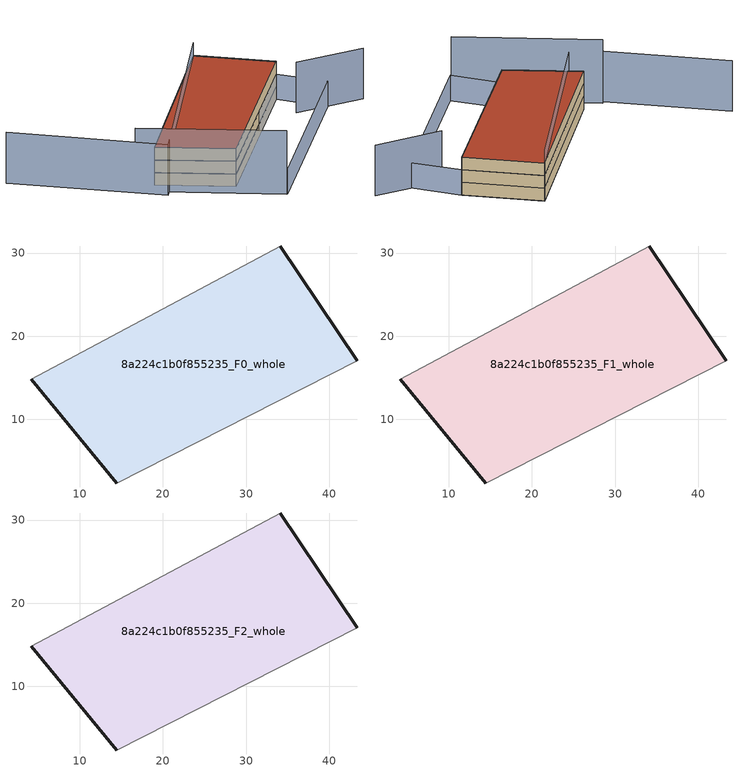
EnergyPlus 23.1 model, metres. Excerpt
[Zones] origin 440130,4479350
8a224c1b0f855235_F0_whole
 floor ground (EU_floor_Construction): 43.38,17.08 34.12,30.84 4.15,14.83 14.47,2.35 z0
 wall outside (EU_wall_Construction): 34.12,30.84 43.38,17.08 / 14.47,2.35 4.15,14.83 z0:3
 wall adiabatic (EU_wall_Construction): 4.15,14.83 34.12,30.84 / 43.38,17.08 14.47,2.35 z0:3
8a224c1b0f855235_F1_whole
 floor to 8a224c1b0f855235_F0_whole (EU_floor_Construction): 43.38,17.08 34.12,30.84 4.15,14.83 14.46,2.35 z3
 wall outside (EU_wall_Construction): 34.12,30.84 43.38,17.08 / 14.47,2.35 4.15,14.83 z3:6
 wall adiabatic (EU_wall_Construction): 4.15,14.83 34.12,30.84 / 43.38,17.08 14.47,2.35 z3:6
8a224c1b0f855235_F2_whole
 floor to 8a224c1b0f855235_F1_whole (EU_floor_Construction): 43.38,17.08 34.12,30.84 4.15,14.83 14.46,2.35 z6
 wall outside (EU_wall_Construction): 34.12,30.84 43.38,17.08 / 14.47,2.35 4.15,14.83 z6:9
 wall adiabatic (EU_wall_Construction): 4.15,14.83 34.12,30.84 / 43.38,17.08 14.47,2.35 z6:9
 roof outside (EU_roof_Construction): 34.12,30.84 43.38,17.08 14.47,2.35 4.15,14.83 z9
shading: 0.02,16.21 19.01,-6.95 z0:15; 42.27,10.91 54.85,4.34 / 34.13,30.85 3.32,10.42 / 3.32,10.42 -14.59,37.43 z0:12; 14.46,2.35 43.38,17.07 / 43.38,17.07 48.15,7.69 / 48.15,7.69 19.24,-7.03 / 19.24,-7.03 14.46,2.35 z0:6
[Building]
EU S2 Campaign: North Axis=0; Terrain=City; Solar Distribution=FullExterior
[Site:Location]
Madrid: Latitude=40.5; Longitude=-3.5; Time Zone=1; Elevation=609
[SizingPeriod:WeatherFileDays]
AnnualSizingPeriod: Begin Month=1; Begin Day of Month=1; End Month=12; End Day of Month=31; Day of Week for Start Day=Monday; Use Weather File Daylight Saving Period=No; Use Weather File Rain and Snow Indicators=No
[MATERIAL]
EU_InternalMass_Material: Roughness=MediumRough; Thickness=0.1; Conductivity=1; Density=1800; Specific Heat=900; Thermal Absorptance=0.9; Solar Absorptance=0.7; Visible Absorptance=0.7
[MATERIAL:NOMASS] Roughness=MediumRough; Thermal Absorptance=0.9; Solar Absorptance=0.7; Visible Absorptance=0.7
Name | Thermal Resistance
EU_wall_NoMass | 0.609216
EU_roof_NoMass | 0.513268
EU_floor_NoMass | 0.568163
[CONSTRUCTION]
EU_wall_Construction: EU_wall_NoMass
EU_roof_Construction: EU_roof_NoMass
EU_floor_Construction: EU_floor_NoMass
EU_InternalMass_Construction: EU_InternalMass_Material
[ZONE] Type=1; Multiplier=1; Ceiling Height=autocalculate; Volume=1610.73; Floor Area=autocalculate; Part of Total Floor Area=Yes
8a224c1b0f855235_F0_whole; 8a224c1b0f855235_F1_whole; 8a224c1b0f855235_F2_whole
[INTERNALMASS] Construction=EU_InternalMass_Construction; Surface Area=536.91
Name | Zone or ZoneList
8a224c1b0f855235_F0_whole_EU_InternalMass | 8a224c1b0f855235_F0_whole
8a224c1b0f855235_F1_whole_EU_InternalMass | 8a224c1b0f855235_F1_whole
8a224c1b0f855235_F2_whole_EU_InternalMass | 8a224c1b0f855235_F2_whole
[OTHEREQUIPMENT] Fuel Type=Electricity; Design Level Calculation Method=Watts/Area; Power per Zone Floor Area=1; Fraction Latent=0; Fraction Radiant=0; Fraction Lost=0; Carbon Dioxide Generation Rate=0; EndUse Subcategory=EU_Step8_InternalGains
Name | Zone or ZoneList or Space or SpaceList | Schedule
EU_Step8_InternalGain_8a224c1b0f855235_F0_whole_f000 | 8a224c1b0f855235_F0_whole | EU_Step8_GainSchedule_8a224c1b0f855235_F0_whole_f000
EU_Step8_InternalGain_8a224c1b0f855235_F1_whole_f000 | 8a224c1b0f855235_F1_whole | EU_Step8_GainSchedule_8a224c1b0f855235_F1_whole_f000
EU_Step8_InternalGain_8a224c1b0f855235_F2_whole_f000 | 8a224c1b0f855235_F2_whole | EU_Step8_GainSchedule_8a224c1b0f855235_F2_whole_f000
[ZONEVENTILATION:DESIGNFLOWRATE] Schedule=EU_AlwaysOn; Design Flow Rate Calculation Method=AirChanges/Hour; Air Changes per Hour=0.752966; Ventilation Type=Natural; Fan Pressure Rise=0; Fan Total Efficiency=1; Constant Term Coefficient=1; Temperature Term Coefficient=0; Velocity Term Coefficient=0; Velocity Squared Term Coefficient=0; Minimum Indoor Temperature=-100; Maximum Indoor Temperature=100; Delta Temperature=-100; Minimum Outdoor Temperature=-100; Maximum Outdoor Temperature=100; Maximum Wind Speed=40
Name | Zone or ZoneList or Space or SpaceList
EU_ConstantAir_8a224c1b0f855235_F0_whole | 8a224c1b0f855235_F0_whole
EU_ConstantAir_8a224c1b0f855235_F1_whole | 8a224c1b0f855235_F1_whole
EU_ConstantAir_8a224c1b0f855235_F2_whole | 8a224c1b0f855235_F2_whole
[HVACTEMPLATE:THERMOSTAT] Constant Heating Setpoint=20; Constant Cooling Setpoint=50
EU_HeatOnly_8a224c1b0f855235_F0_whole; EU_HeatOnly_8a224c1b0f855235_F1_whole; EU_HeatOnly_8a224c1b0f855235_F2_whole
[HVACTEMPLATE:ZONE:IDEALLOADSAIRSYSTEM] System Availability Schedule=EU_AlwaysOn; Maximum Heating Supply Air Temperature=50; Minimum Cooling Supply Air Temperature=13; Maximum Heating Supply Air Humidity Ratio=0.0156; Minimum Cooling Supply Air Humidity Ratio=0.0077; Heating Limit=NoLimit; Cooling Limit=NoLimit; Heating Availability Schedule=EU_AlwaysOn; Cooling Availability Schedule=EU_CoolingOff; Dehumidification Control Type=ConstantSensibleHeatRatio; Cooling Sensible Heat Ratio=0.7; Dehumidification Setpoint=60; Humidification Control Type=None; Humidification Setpoint=30; Outdoor Air Method=None; Outdoor Air Flow Rate per Person=0.00944; Outdoor Air Flow Rate per Zone Floor Area=0; Outdoor Air Flow Rate per Zone=0; Demand Controlled Ventilation Type=None; Outdoor Air Economizer Type=NoEconomizer; Heat Recovery Type=None; Sensible Heat Recovery Effectiveness=0.7; Latent Heat Recovery Effectiveness=0.65
Name | Template Thermostat
8a224c1b0f855235_F0_whole | EU_HeatOnly_8a224c1b0f855235_F0_whole
8a224c1b0f855235_F1_whole | EU_HeatOnly_8a224c1b0f855235_F1_whole
8a224c1b0f855235_F2_whole | EU_HeatOnly_8a224c1b0f855235_F2_whole
[SIZING:ZONE] Zone Cooling Design Supply Air Temperature Input Method=SupplyAirTemperature; Zone Cooling Design Supply Air Temperature=13; Zone Heating Design Supply Air Temperature Input Method=SupplyAirTemperature; Zone Heating Design Supply Air Temperature=50; Zone Cooling Design Supply Air Humidity Ratio=0.008; Zone Heating Design Supply Air Humidity Ratio=0.008; Cooling Design Air Flow Method=DesignDay; Cooling Design Air Flow Rate=0; Cooling Minimum Air Flow per Zone Floor Area=0.000762; Cooling Minimum Air Flow=0; Cooling Minimum Air Flow Fraction=0.2; Heating Design Air Flow Method=DesignDay; Heating Design Air Flow Rate=0; Heating Maximum Air Flow per Zone Floor Area=0.002032; Heating Maximum Air Flow=0.141576; Heating Maximum Air Flow Fraction=0.3; Account for Dedicated Outdoor Air System=No; Dedicated Outdoor Air System Control Strategy=NeutralSupplyAir; Dedicated Outdoor Air Low Setpoint Temperature for Design=autosize; Dedicated Outdoor Air High Setpoint Temperature for Design=autosize; Zone Load Sizing Method=Sensible Load Only No Latent Load; Zone Latent Cooling Design Supply Air Humidity Ratio Input Method=HumidityRatioDifference; Zone Cooling Design Supply Air Humidity Ratio Difference=0.005; Zone Latent Heating Design Supply Air Humidity Ratio Input Method=HumidityRatioDifference; Zone Humidification Design Supply Air Humidity Ratio Difference=0.005
8a224c1b0f855235_F0_whole; 8a224c1b0f855235_F1_whole; 8a224c1b0f855235_F2_whole
[SCHEDULE:CONSTANT]
Name | Hourly Value
EU_AlwaysOn | 1
EU_CoolingOff | 0
[SCHEDULE:FILE] Column Number=1; Rows to Skip at Top=0; Number of Hours of Data=8760; Column Separator=Comma; Interpolate to Timestep=No; Minutes per Item=60; Adjust Schedule for Daylight Savings=Yes
Name | File
EU_Step8_GainSchedule_8a224c1b0f855235_F0_whole_f000 | ../../schedules/8a224c1b0f855235/8a224c1b0f855235_F0_whole_f000_gain.csv
EU_Step8_GainSchedule_8a224c1b0f855235_F1_whole_f000 | ../../schedules/8a224c1b0f855235/8a224c1b0f855235_F1_whole_f000_gain.csv
EU_Step8_GainSchedule_8a224c1b0f855235_F2_whole_f000 | ../../schedules/8a224c1b0f855235/8a224c1b0f855235_F2_whole_f000_gain.csv
